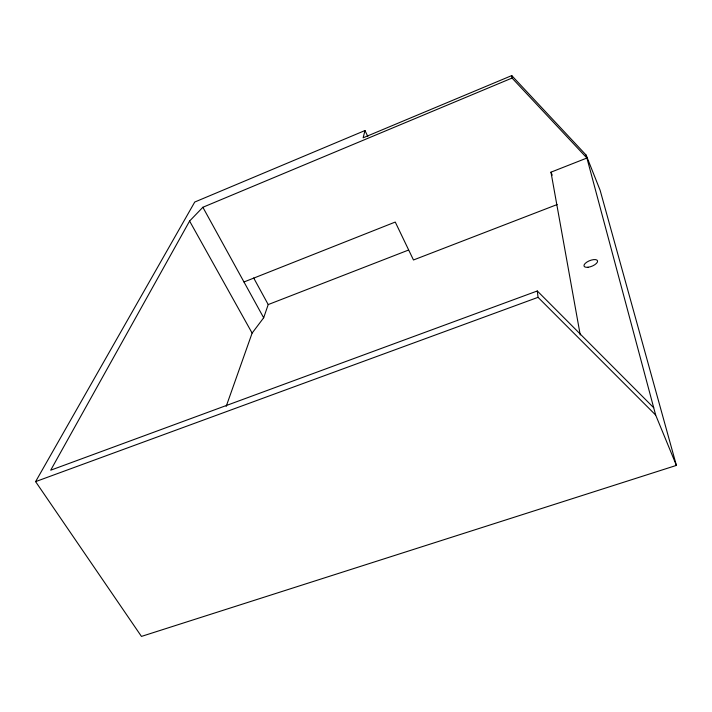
<?xml version="1.0" encoding="UTF-8"?>
<svg xmlns="http://www.w3.org/2000/svg" width="712" height="712" viewBox="0 0 712 712"><rect width="100%" height="100%" fill="white"/><g stroke="black" fill="none" stroke-linecap="round" stroke-linejoin="round"><path stroke-width="1.07" d="M364.98 130.545L363.138 137.799L511.759 75.588L586.136 155.1L600.127 190.273L676.4 465.399L141.448 636.412L35.6 481.623L194.741 202.039L364.98 130.545L367.81 136.49M226.185 406.383L252.119 333.091L263.671 317.783L268.21 304.576L253.686 277.956M580.244 334.96L550.972 172.171L586.919 158.028L512.053 78.053L202.875 207.272L189.597 221.049L50.694 470.205L537.293 290.977L653.705 407.718M243.976 281.979L395.258 222.055L413.476 259.987L557.167 204.54M268.21 304.576L408.563 250.046M35.6 481.623L538.049 297.331L655.663 415.043L676.4 465.399M189.597 221.049L252.119 333.091M202.875 207.272L263.671 317.783M550.972 172.171L552.218 175.17M586.136 155.1L655.663 415.043M511.759 75.588L512.053 78.053M537.293 290.977L538.049 297.331M588.005 267.258A7.245 2.999 -21.9 0 0 597.564 260.912A7.245 2.999 -21.9 0 0 586.795 262.149A7.245 2.999 -21.9 0 0 588.005 267.258"/></g></svg>
